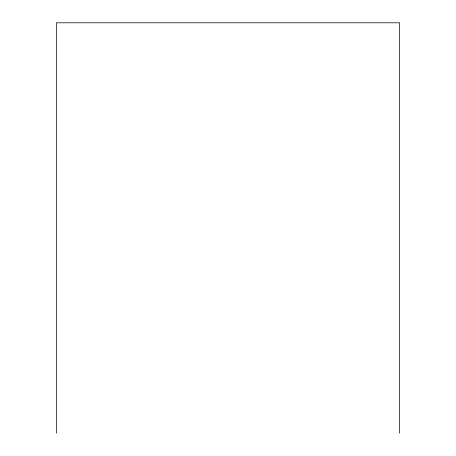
<?xml version="1.0" encoding="UTF-8"?>
<svg xmlns="http://www.w3.org/2000/svg" width="456" height="456" viewBox="0 0 456 456"><rect width="100%" height="100%" fill="white"/><g stroke="black" fill="none" stroke-linecap="round" stroke-linejoin="round"><path stroke-width="0.68" d="M399.621 433.2L399.621 22.8L56.379 22.8L56.379 433.2"/></g></svg>
